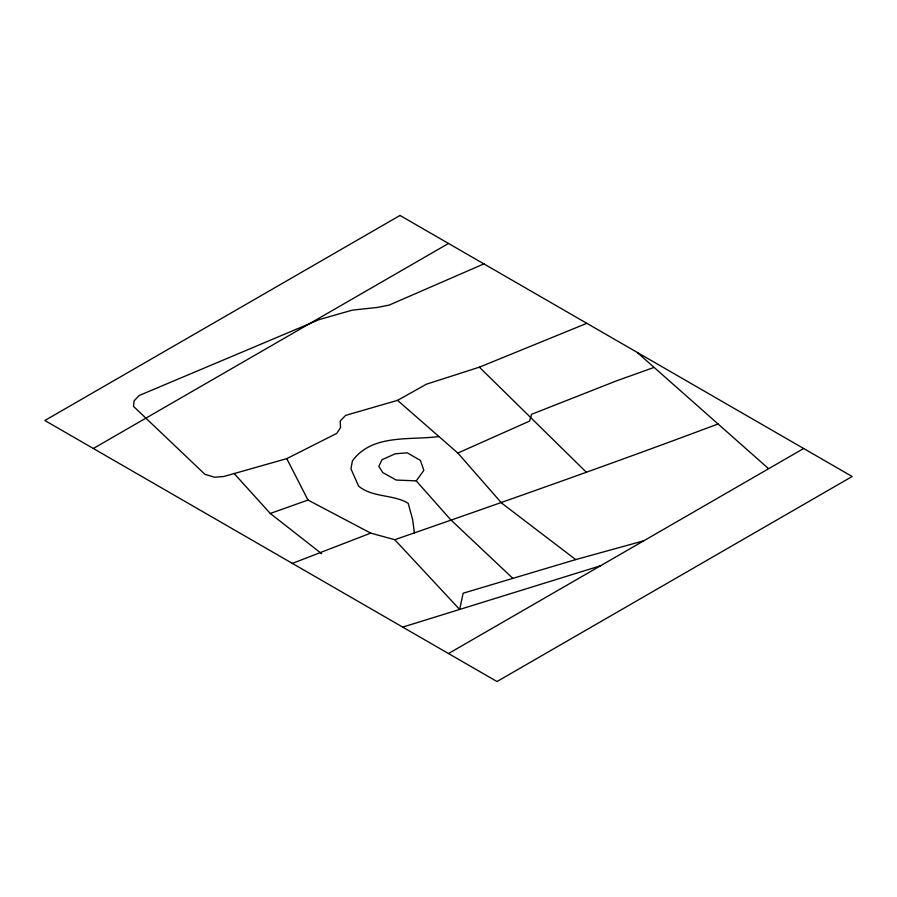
<?xml version="1.0" encoding="UTF-8"?>
<svg xmlns="http://www.w3.org/2000/svg" width="897" height="897" viewBox="0 0 897 897"><rect width="100%" height="100%" fill="white"/><g stroke="black" fill="none" stroke-linecap="round" stroke-linejoin="round"><path stroke-width="1.35" d="M416.253 480.893L423.844 470.308L420.413 460.419L407.216 452.794L395.229 453.792L382.021 459.713L378.848 466.35L382.761 472.562L396.205 480.052L416.253 480.893L450.619 519.655L513.095 578.599M93.344 448.5L448.5 243.457M448.5 653.543L803.656 448.5M484.133 263.785L389.074 305.137L377.233 307.447L352.274 310.149L319.399 319.523L139.091 395.543L134.124 400.824L133.485 406.375L204.875 474.278L214.506 477.238L223.813 476.498L286.771 458.636L336.767 433.386L340.546 427.6L340.154 421.074L345.614 415.378L397.562 400.365L426.411 384.196L479.379 367.176L586.716 323.368M397.562 400.365L457.84 453.052L529.578 421.097L531.529 414.324L616.138 381.001L653.554 367.591M292.097 563.495L370.719 533.121L394.77 539.702L459.656 609.455L463.132 593.22L575.717 559.593L643.216 540.958M394.77 539.702C502.892 502.163 610.846 464.186 718.048 423.978M234.162 473.538L270.277 513.476L307.985 500.044L370.719 533.121M402.719 627.115L600.519 565.772M438.745 436.559C409.794 440.449 372.177 433.7 352.409 460.912L350.962 468.918L358.632 486.152C372.872 497.824 393.088 494.191 408.169 503.262L412.654 519.565L414.392 532.908M575.717 559.593L501.647 503.094L457.84 453.052M270.277 513.476L321.619 553.684M637.756 352.936L768.18 468.324M586.223 472.114L479.379 367.176M286.771 458.636L307.985 500.044M400.006 215.459L44.85 420.502L496.994 681.541L852.15 476.498L400.006 215.459"/></g></svg>
